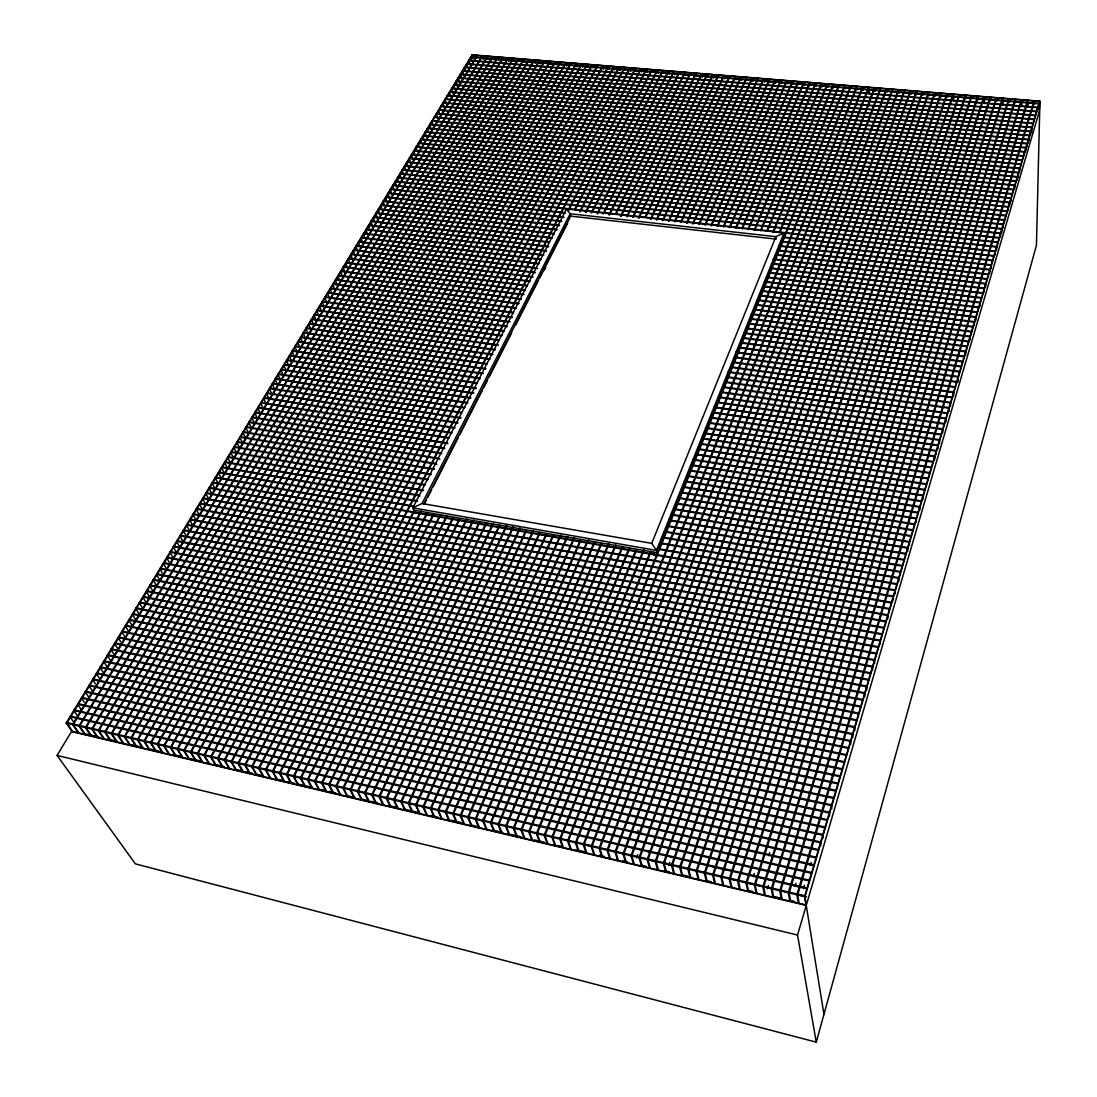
<?xml version="1.0" encoding="UTF-8"?>
<svg xmlns="http://www.w3.org/2000/svg" width="1097" height="1097" viewBox="0 0 1097 1097"><rect width="100%" height="100%" fill="white"/><g stroke="black" fill="none" stroke-linecap="round" stroke-linejoin="round"><path stroke-width="1.5" d="M995.157 254.902L995.157 251.583L392.685 185.544L393.672 188.602M996.213 101.143L996.213 97.825L745.987 882.811L747.743 891.175M996.501 250.363L996.501 247.044L395.057 181.622L396.044 184.694M996.83 101.185L996.844 97.88L746.824 883.003L748.579 891.367M1000.478 236.87L1000.491 233.551L402.133 169.98L403.586 174.574M1001.794 232.413L1001.808 229.095L404.478 166.127L405.917 170.721M1002.439 101.651L1002.452 98.332L754.393 884.785L756.107 893.15M1003.042 105.01L1003.083 98.387L755.23 884.977L756.944 893.342M1003.097 227.97L1003.124 224.652L406.809 162.287L408.235 166.881M1008.678 102.158L1008.705 98.853L762.826 886.774L764.486 895.138M1008.28 210.405L1008.308 207.086L416.037 147.094L416.97 150.152M1009.309 102.213L1009.336 98.895L763.677 886.966L765.322 895.33M1009.569 206.058L1009.597 202.739L418.327 143.323L419.246 146.395M1010.844 201.738L1010.872 198.406L420.604 139.58L421.522 142.651M1014.629 188.876L1014.67 185.544L427.377 128.418L428.283 131.489M1015.561 102.734L1015.603 99.416L772.137 888.954L773.728 897.319M1017.138 180.388L1017.18 177.056L431.861 121.054L433.192 125.648M1018.359 177.837L1018.427 172.846L434.083 117.393M1019.62 171.968L1019.675 168.65L436.304 113.731L437.621 118.339M1021.211 103.2L1021.252 99.868L779.789 890.75L781.325 899.115M1021.787 106.574L1021.883 99.923L780.639 890.956L782.161 899.321M1025.736 151.249L1025.791 147.917L447.261 95.7M1026.943 147.149L1026.998 143.83L449.427 92.121L450.702 96.728M1028.054 107.081L1028.177 100.444L789.154 892.958L790.622 901.323M1028.15 143.076L1028.204 139.744L451.594 88.569L452.855 93.163M1029.315 140.69L1029.411 135.685L453.747 85.031L454.994 89.625M1030.536 134.972L1030.604 131.654L455.886 81.507L457.134 86.101M1031.687 132.614L1031.797 127.622L458.025 77.983L458.848 81.055M1033.785 104.229L1033.854 100.897L796.847 894.768L798.259 903.119M1034.416 104.284L1034.485 100.951L797.711 894.96L799.11 903.325M1037.584 111.071L1037.666 107.739L468.584 60.609L469.379 63.667M1039.408 109.494L1039.613 101.171L804.567 896.578L805.925 904.929L806.158 904.161M1039.929 101.198L804.992 896.674L806.35 905.039L71.977 731.342L66.19 723.046L472.067 54.85L1039.929 101.198L1036.432 245.33L816.264 1042.15L135.397 863.874L57.071 755.422L71.47 731.576L806.24 905.423L823.957 1014.3M816.264 1042.15L797.533 935.042L1039.366 111.167M803.498 888.556L804.471 885.279M810.313 865.588L811.286 862.311M795.064 886.554L796.038 883.263M1027.546 100.389L788.304 892.752L789.771 901.117M1014.972 99.361L771.287 888.762L772.891 897.127M767.352 888.789L768.366 885.526M768.736 855.729L769.751 852.465M753.241 876.681L754.27 873.418M983.79 96.81L729.244 878.875L731.123 887.24M971.407 95.796L712.611 874.967L714.6 883.332M972.024 95.85L713.434 875.159L715.422 883.524M959.697 94.849L696.91 871.279L699.008 879.643M959.08 94.795L696.088 871.087L698.186 879.451M946.821 93.794L679.66 867.22L681.868 875.598M668.731 865.492L669.856 862.256M934.603 92.792L663.342 863.38L665.66 871.758M922.454 91.805L647.12 859.568L649.547 867.946M636.671 857.909L637.851 854.686M916.996 91.353L639.853 857.868L642.335 866.246M636.959 833.514L638.139 830.306M904.312 90.324L622.986 853.905L625.578 862.283M904.915 90.379L623.782 854.097L626.373 862.461M892.3 89.337L607.025 850.148L609.713 858.526M892.889 89.392L607.82 850.34L610.494 858.718M886.307 88.857L599.072 848.283L601.814 856.661M880.329 88.363L591.16 846.418L593.943 854.796M880.918 88.418L591.941 846.61L594.725 854.988M850.641 85.936L551.914 837.203L554.959 845.581M851.231 85.991L552.696 837.381L555.726 845.76M844.731 85.456L544.139 835.379L547.225 843.744M414.831 513.231L412.801 507.842L566.477 208.979L570.166 213.764L775.894 236.678L783.957 233.003L656.472 550.406L657.706 555.905M651.728 543.372L422.043 503.523L412.801 507.842L656.472 550.406L651.728 543.372L775.894 236.678L776.196 239.119L570.701 216.136L423.661 504.277M650.452 551.256L536.392 833.555L539.532 841.92M779.254 232.468L838.848 84.976M651.152 551.38L537.16 833.734L540.3 842.112M779.885 232.55L839.438 85.031M643.02 550.927L528.658 831.732L531.853 840.11M772.891 232.043L832.98 84.496L833.24 87.733M644.364 549.474L529.426 831.91L532.607 840.288M773.508 232.111L833.569 84.551L833.83 87.787M636.013 549.611L520.952 829.922L524.188 838.3M766.666 231.302L827.124 84.016M636.713 549.748L521.719 830.1L524.956 838.478M767.283 231.371L827.7 84.071L827.974 87.294M629.02 548.308L513.273 828.125L516.564 836.49M760.454 230.562L821.269 83.537L821.557 86.773M629.719 548.445L514.04 828.304L517.318 836.668M761.071 230.631L821.859 83.591L822.133 86.814M622.986 546.539L506.389 826.494L509.707 834.872M754.75 230.205L816.017 83.111L816.305 86.334M622.301 546.416L505.621 826.315L508.953 834.694M754.133 230.137L815.441 83.07L815.729 86.293M615.348 545.113L497.983 824.533L501.356 832.897M747.948 229.396L809.613 82.59L809.915 85.813M616.034 545.25L498.751 824.711L502.124 833.076M748.565 229.479L810.203 82.645M608.41 543.824L490.373 822.736L493.801 831.115M741.791 228.67L803.799 82.11L804.115 85.333M609.109 543.947L491.127 822.915L494.555 831.293M742.408 228.738L804.389 82.165L804.691 85.388M601.074 543.522L482.79 820.954L486.259 829.332M735.497 228.245L798.013 81.644M601.773 543.646L483.544 821.132L487.013 829.51M736.114 228.313L798.589 81.685M482.173 821.434L483.516 818.28M594.176 542.233L475.22 819.171L478.745 827.549M729.368 227.518L792.226 81.178L792.555 84.387M594.876 542.357L475.975 819.349L479.485 827.728M729.985 227.586L792.802 81.219L793.131 84.428M587.306 540.944L467.679 817.402L471.244 825.78M723.238 226.791L786.453 80.698M588.678 539.505L468.433 817.58L471.984 825.959M723.855 226.86L787.029 80.753L787.372 83.962M580.45 539.669L460.164 815.633L463.77 824.012M717.136 226.051L780.694 80.232L781.037 83.441M581.136 539.793L460.918 815.811L464.511 824.19M717.74 226.133L781.27 80.273L781.613 83.482M573.868 537.804L452.663 813.878L456.325 822.243M710.911 225.639L774.948 79.766L775.305 82.974M574.554 537.928L453.418 814.056L457.065 822.421M711.514 225.721L775.524 79.807L775.881 83.015M567.053 536.529L445.19 812.123L448.892 820.487M704.822 224.912L769.216 79.299L769.587 82.494M567.725 536.652L445.944 812.301L449.633 820.666M705.44 224.995L769.792 79.341M560.252 535.254L437.744 810.368L441.488 818.732M698.762 224.199L763.498 78.819M560.924 535.391L438.485 810.546L442.228 818.911M699.365 224.268L764.074 78.874L764.444 82.069M553.711 535.089L431.052 808.791L434.837 817.169M693.181 223.857L758.356 78.408M553.025 534.966L430.312 808.626L434.097 816.991M692.577 223.788L757.794 78.353M546.265 533.704L422.907 806.885L426.733 815.249M686.53 223.061L752.089 77.901L752.487 81.096M546.937 533.828L423.648 807.049L427.473 815.428M687.133 223.144L752.665 77.942L753.049 81.137M539.518 532.443L415.516 805.143L419.397 813.508M680.51 222.348L746.413 77.434M540.19 532.58L416.257 805.321L420.124 813.686M681.114 222.417L746.975 77.476M532.785 531.195L408.153 803.415L412.074 811.78M674.504 221.635L740.736 76.968L741.147 80.163M533.457 531.318L408.893 803.594L412.815 811.958M675.108 221.704L741.298 77.009L741.709 80.204M525.628 530.907L400.816 801.688L404.779 810.052M668.375 221.237L735.072 76.502M526.299 531.044L401.557 801.866L405.506 810.23M668.964 221.306L735.634 76.557L736.06 79.738M519.649 528.11L393.508 799.974L397.512 808.338M662.382 220.524L729.423 76.05M520.321 528.233L394.234 800.138L398.238 808.503M662.986 220.593L729.999 76.091M512.985 526.862L386.199 798.259L390.258 806.624M656.417 219.811L723.787 75.583M513.643 526.985L386.939 798.424L390.985 806.789M657.021 219.88L724.363 75.624L724.788 78.819M506.334 525.628L378.931 796.545L383.018 804.91M650.466 219.098L718.165 75.131M506.992 525.751L379.658 796.724L383.744 805.075M651.07 219.167L718.727 75.172M499.231 525.353L371.677 794.845L375.805 803.21M645.118 217.151L712.556 74.665L713.009 77.846M499.903 525.477L372.404 795.01L376.532 803.374M645.708 217.22L713.119 74.706L713.571 77.887M492.608 524.119L364.451 793.145L368.619 801.509M638.454 218.001L706.962 74.212L707.414 77.38M493.28 524.243L365.164 793.309L369.332 801.674M639.044 218.07L707.524 74.253L707.976 77.434M486.012 522.885L357.238 791.444L361.448 799.809M632.544 217.288L701.381 73.76L701.847 76.927M486.67 523.008L357.951 791.623L362.175 799.974M633.134 217.357L701.929 73.801L702.395 76.968M479.43 521.665L350.053 789.758L354.304 798.122M626.648 216.589L695.8 73.293L696.28 76.461M480.088 521.788L350.766 789.922L355.017 798.287M627.237 216.657L696.362 73.348L696.828 76.516M472.396 521.404L342.881 788.071L347.173 796.436M620.614 216.191L690.232 72.841M473.794 519.992L343.594 788.249L347.886 796.6M621.204 216.274L690.795 72.896M465.841 520.184L335.737 786.398L340.07 794.749M615.499 213.956L684.679 72.388M467.24 518.771L336.45 786.563L340.783 794.914M616.089 214.025L685.241 72.429L685.735 75.597M459.3 518.963L328.606 784.725L332.994 793.076M608.89 214.806L679.139 71.936M459.958 519.087L329.319 784.89L333.694 793.241M609.466 214.875L679.701 71.977M452.787 517.743L321.503 783.052L325.919 791.403M603.048 214.107L673.613 71.483M453.445 517.866L322.216 783.217L326.632 791.568M604.392 212.64L674.175 71.538L674.682 74.692M446.575 515.96L314.414 781.393L318.884 789.744M597.056 213.723L668.1 71.031M447.219 516.084L315.127 781.558L319.584 789.909M597.646 213.792L668.649 71.086L669.17 74.239M440.089 514.754L307.352 779.72L311.863 788.071M591.242 213.024L662.602 70.592M440.733 514.877L308.065 779.898L312.563 788.249M592.586 211.57L663.15 70.633M433.63 513.547L300.317 778.075L304.856 786.426M585.441 212.338L657.103 70.139M434.275 513.67L301.017 778.239L305.556 786.59M586.017 212.407L657.652 70.181L658.186 73.334M427.186 512.354L293.297 776.415L297.877 784.766M579.655 211.652L651.632 69.687M427.83 512.477L293.996 776.58L298.576 784.931M580.231 211.721L652.167 69.742M422.043 503.523L570.166 213.764L570.701 216.136M420.754 511.161L286.29 774.77L290.911 783.121M424.635 503.537L426.198 500.493M427.748 497.435L431.642 489.824M433.192 486.766L458.066 438.005M459.616 434.961L482.159 390.765M483.708 387.721L487.603 380.111M489.152 377.053L511.696 332.871M515.576 325.247L538.12 281.051M539.669 278.007L567.656 223.157M574.65 209.431L646.16 69.248M421.399 511.271L286.989 774.935L291.61 783.285M544.153 270.465L545.703 267.421M575.226 209.5L646.709 69.289L647.257 72.429M413.857 510.914L279.31 773.138L283.972 781.475M567.958 210.583L640.703 68.796M414.488 511.037L280.009 773.303L284.658 781.64M568.534 210.651L641.238 68.837L641.8 71.991M635.259 68.357L272.344 771.506L277.047 779.844M624.399 67.466L258.494 768.243L263.266 776.58M624.933 67.507L259.18 768.407L263.952 776.745M597.454 65.272L224.186 760.18L229.15 768.517M597.988 65.313L224.871 760.344L229.822 768.682M592.092 64.833L217.384 758.589L222.389 766.913M586.758 64.394L210.61 756.985L215.643 765.322M581.424 63.955L203.85 755.394L208.91 763.731M570.797 63.091L190.384 752.24L195.527 760.564M571.318 63.132L191.043 752.391L196.185 760.715M560.21 62.227L176.987 749.086L182.198 757.41M554.931 61.789L170.323 747.523L175.575 755.847M544.4 60.938L157.049 744.397L162.37 752.72M544.935 60.979L157.707 744.561L163.028 752.871M533.924 60.074L143.844 741.298L149.233 749.608M528.713 59.649L137.276 739.762L142.692 748.072M529.234 59.691L137.934 739.913L143.35 748.223M518.291 58.799L124.18 736.677L129.679 744.986M518.812 58.84L124.839 736.827L130.324 745.137M513.108 58.374L117.667 735.155L123.193 743.451M503.276 57.579L105.339 732.248L110.92 740.557M502.755 57.538L104.695 732.097L110.276 740.393M492.457 56.687L91.778 729.066L97.441 737.362M477.072 55.44L72.567 724.541L78.312 732.837M477.579 55.481L73.197 724.692L78.943 732.988M471.971 55.015L1039.545 101.363M1038.941 103.42L470.874 56.825L472.08 61.418M1038.832 103.817L470.668 57.167L471.463 60.225M1037.776 107.341L468.789 60.253L469.996 64.846M1036.624 111.291L466.691 63.708L467.5 66.766M1036.5 111.688L466.486 64.051L467.295 67.123M1035.445 115.254L464.593 67.164L465.402 70.235M1035.335 115.638L464.374 67.52L465.197 70.578M1034.279 119.216L462.481 70.647L463.702 75.24M1034.156 119.614L462.262 70.99L463.085 74.061M1033.1 123.207L460.356 74.13L461.59 78.723M1032.976 123.618L460.15 74.486L460.973 77.544M1031.907 127.225L458.231 77.64L459.478 82.234M1030.727 131.242L456.091 81.151L457.353 85.744M453.952 84.675L1029.521 135.288M451.799 88.213L1028.328 139.346M449.647 91.764L1027.121 143.419M447.48 95.329L1025.914 147.505M445.3 98.922L1024.694 151.619M1024.584 152.03L445.08 99.279L446.383 103.872M443.119 102.515L1023.487 155.747M1023.364 156.158L442.9 102.871L444.203 107.465M440.925 106.121L1022.253 159.888M440.706 106.478L1022.13 160.299M438.731 109.741L1021.033 164.043M1020.909 164.468L438.512 110.098L439.828 114.705M436.524 113.375L1019.799 168.225M434.302 117.022L1018.551 172.421M432.081 120.684L1017.303 176.631M429.846 124.359L1016.055 180.868M1015.932 181.293L429.626 124.729L430.97 129.323M427.611 128.047L1014.807 185.119M425.362 131.75L1013.546 189.383M1013.409 189.822L425.129 132.12L426.486 136.727M423.099 135.48L1012.27 193.675M1012.147 194.1L422.866 135.85L424.237 140.443M420.837 139.209L1010.995 197.981M418.56 142.953L1009.72 202.301M416.27 146.71L1008.445 206.647M413.98 150.495L1007.156 211.008M1007.019 211.447L413.747 150.865L414.68 153.937M411.677 154.279L1005.853 215.382M1005.73 215.835L411.444 154.663L412.856 159.257M409.359 158.091L1004.55 219.784M1004.427 220.223L409.126 158.475L410.552 163.069M407.042 161.903L1003.248 224.213M404.711 165.743L1001.945 228.642M402.366 169.596L1000.629 233.099M400.021 173.463L999.298 237.583M999.161 238.022L399.788 173.847L401.241 178.441M397.663 177.344L997.968 242.08M997.831 242.519L397.429 177.728L398.403 180.786M395.304 181.238L996.638 246.592M392.932 185.146L995.294 251.131M390.546 189.068L993.951 255.683M993.813 256.136L390.299 189.466L391.78 194.059M388.146 193.017L565.229 212.722M783.162 236.966L992.593 260.263M565.01 213.133L387.899 193.415L389.394 197.995M782.997 237.405L992.456 260.716M385.746 196.966L562.624 216.808M782.038 241.409L991.235 264.857M564.119 217.412L385.5 197.364L387.008 201.958M781.859 241.847L991.098 265.323L991.098 268.628M383.333 200.943L561.719 221.1M779.199 245.673L989.878 269.478M561.513 221.512L383.086 201.341L384.101 204.399M779.021 246.112L989.741 269.931L989.741 273.249M380.906 204.933L559.607 225.283M779.158 250.281L988.507 274.113M559.401 225.694L380.659 205.331L381.674 208.389M778.993 250.719L988.37 274.579M378.479 208.937L556.988 229.424M776.306 254.586L987.122 278.775M556.782 229.835L378.232 209.335L379.754 213.929M776.128 255.025L986.985 279.241M376.024 212.955L554.355 233.579M773.454 258.906L985.75 283.451M554.15 234.004L375.791 213.367L377.327 217.946M773.275 259.358L985.6 283.917L985.613 287.222M373.583 217L552.216 237.802M773.385 263.568L984.352 288.154M551.997 238.227L373.337 217.398L374.365 220.456M771.506 263.829L984.215 288.621L984.228 291.925M371.115 221.046L549.57 241.998M770.519 267.929L982.953 292.872M549.35 242.423L370.868 221.457L372.432 226.037M770.341 268.381L982.816 293.352M368.647 225.118L548.61 246.4M769.326 272.509L981.554 297.616M548.404 246.839L368.4 225.529L369.963 230.109M769.148 272.961L981.417 298.096M366.165 229.204L546.443 250.692M767.557 277.047L980.156 302.374M546.224 251.117L365.918 229.616L367.495 234.196M767.379 277.5L980.005 302.854L980.032 306.159M363.669 233.304L543.769 254.929M764.65 281.463L978.73 307.16M543.55 255.368L363.422 233.716L364.478 236.774M764.472 281.915L978.593 307.64M361.174 237.432L541.095 259.194M763.443 286.098L977.317 311.973M540.876 259.632L360.913 237.843L362.517 242.423M763.265 286.55L977.166 312.453M358.664 241.559L538.901 263.527M761.647 290.691L975.891 316.8M538.682 263.966L358.404 241.971L360.008 246.551M761.469 291.144L975.74 317.294L975.782 320.585M356.141 245.714L536.2 267.833M760.427 295.367L974.451 321.654M537.667 268.477L355.881 246.126L357.499 250.706M760.235 295.833L974.314 322.134L974.342 325.439M353.604 249.883L535.185 272.358M759.193 300.071L973.012 326.522M534.966 272.783L353.344 250.294L354.427 253.352M757.314 300.317L972.874 327.016M351.067 254.065L532.964 276.746M755.668 304.513L971.572 331.431M532.744 277.184L350.807 254.49L352.439 259.057M757.177 305.185L971.421 331.911M348.503 258.275L530.235 281.093M754.421 309.258L970.118 336.34M530.016 281.531L348.256 258.686L349.902 263.266M754.242 309.724L969.967 336.834L970.009 340.125M345.939 262.485L527.492 285.467M751.472 313.797L968.651 341.29M527.273 285.906L345.692 262.91L346.789 265.968M751.28 314.277L968.514 341.784M343.375 266.722L525.244 289.91M751.322 318.733L967.184 346.254M525.024 290.362L343.114 267.147L345.336 273.249M749.429 318.98L967.033 346.748M340.783 270.986L524.188 294.531M748.346 323.327L965.717 351.232M522.268 294.764L340.523 271.412L342.195 275.978M748.154 323.793L965.566 351.739L965.621 355.017M338.191 275.251L521.418 298.96M747.071 328.154L964.236 356.251M521.198 299.412L337.931 275.676L339.055 278.72M746.879 328.634L964.085 356.744M335.586 279.543L519.142 303.471M745.192 332.926L962.741 361.283M518.415 303.855L335.325 279.968L337.012 284.534M743.903 333.269L962.59 361.791M332.967 283.849L516.358 307.928M743.903 337.807L961.246 366.343M516.125 308.38L332.706 284.288L334.407 288.84M743.711 338.287L961.095 366.851M330.348 288.182L513.561 312.412M740.9 342.47L959.752 371.417M513.341 312.864L330.074 288.607L331.225 291.651M740.708 342.963L959.601 371.924M327.701 292.515L512.464 317.129M739.584 347.392L958.243 376.518M512.23 317.595L327.441 292.954L329.169 297.52M739.392 347.872L958.092 377.039L958.188 381.934M325.055 296.876L510.146 321.723M735.977 352.027L956.721 381.646M508.213 321.956L324.794 297.314L326.522 301.881M735.785 352.521L956.57 382.167M322.395 301.264L507.321 326.262M734.647 356.991L955.199 386.802M507.088 326.714L322.134 301.702L323.876 306.255M734.455 357.485L955.048 387.323M319.721 305.652L504.483 330.814M733.317 361.983L953.677 391.986M504.25 331.28L319.46 306.104L321.215 310.657M733.125 362.463L953.512 392.507L953.595 395.756M317.047 310.081L502.138 335.463M731.384 366.905L952.141 397.183M501.411 335.86L316.772 310.52L317.952 313.55M731.781 367.481L951.977 397.704M314.345 314.51L499.286 340.056M728.326 371.705L950.592 402.407M499.039 340.523L314.071 314.949L315.854 319.501M728.134 372.198L950.441 402.928L950.523 406.192M311.644 318.966L498.12 344.911M726.968 376.751L949.042 407.659M497.873 345.377L311.37 319.405L313.756 325.466M726.776 377.258L948.878 408.194L948.974 411.444M308.929 323.437L495.241 349.545M725.597 381.838L947.479 412.938M495.008 350.025L308.655 323.876L310.451 328.428M725.405 382.332L947.328 413.459M306.2 327.921L492.855 354.276M723.622 386.857L945.916 418.231M492.608 354.756L305.926 328.373L308.339 334.434M723.43 387.364L945.751 418.766L945.847 422.016M303.458 332.432L489.961 358.952M720.537 391.739L944.339 423.565M489.715 359.432L303.183 332.885L305.61 338.946M722.032 392.493L944.188 424.1M300.715 336.957L487.054 363.656M719.138 396.895L942.762 428.913M486.807 364.122L300.427 337.41L302.882 343.471M718.946 397.402L942.597 429.448L942.693 432.698M297.945 341.51L485.834 368.619M717.74 402.064L941.171 434.289M485.587 369.099L297.671 341.962L299.508 346.501M717.534 402.572L941.007 434.837M295.175 346.076L483.407 373.419M714.037 406.932L939.567 439.691M294.887 346.529L481.46 373.666M715.532 407.686L939.416 440.24L939.526 443.476M292.392 350.67L480.472 378.191M712.611 412.157L937.962 445.121M480.225 378.671L292.104 351.122L293.969 355.647M712.406 412.664L937.812 445.67L937.921 448.906M289.594 355.263L477.524 382.963M711.171 417.395L936.358 450.579M477.277 383.456L289.306 355.73L291.816 361.763M710.966 417.916L936.194 451.128L936.303 454.364M286.783 359.898L476.263 388.023M709.732 422.674L934.74 456.064M476.016 388.503L286.495 360.365L289.018 366.398M707.826 422.935L934.575 456.613L934.685 459.849M283.958 364.547L473.781 392.918M707.688 427.885L933.108 461.576M473.04 393.329L283.67 365.013L285.577 369.524M706.372 428.241L932.944 462.125M281.12 369.209L470.805 397.758M704.521 432.945L931.476 467.116M470.558 398.252L280.832 369.675L283.383 375.695M704.315 433.466L931.312 467.665M278.281 373.899L467.816 402.626M703.054 438.293L929.831 472.67M467.569 403.12L277.994 374.365L279.913 378.876M702.848 438.814L929.666 473.232M275.416 378.602L464.813 407.522M699.886 443.407L928.172 478.265M464.566 408.015L275.128 379.068L277.719 385.088M699.667 443.942L928.007 478.827M272.55 383.319L461.81 412.431M698.391 448.81L926.512 483.887M461.563 412.925L272.262 383.799L274.209 388.311M698.172 449.331L926.348 484.449M269.656 388.077L460.973 417.696M696.293 454.131L924.853 489.523M460.713 418.204L269.368 388.544L271.987 394.55M696.088 454.665L924.675 490.098M266.763 392.836L457.943 422.647M693.085 459.328L923.167 495.2M457.682 423.154L266.475 393.316L269.108 399.322M694.566 460.123L923.002 495.775L923.139 498.97M263.856 397.621L454.898 427.624M691.576 464.799L921.48 500.904M454.638 428.132L263.568 398.101L265.556 402.613M691.357 465.334L921.315 501.48M260.935 402.434L451.841 432.629M690.04 470.298L919.793 506.636M451.58 433.137L260.647 402.914L263.307 408.907M689.821 470.846L919.629 507.212L919.78 510.407M258.001 407.261L449.263 437.73M687.901 475.728L918.093 512.395M448.508 438.156L257.713 407.755L260.387 413.747M686.599 476.098L917.915 512.971M255.053 412.115L447.878 443.037M684.665 481.021L916.379 518.182M447.617 443.558L254.765 412.609L256.78 417.093M684.446 481.569L916.214 518.758L916.365 521.939M252.091 416.983L444.779 448.111M683.102 486.602L914.665 523.996M444.518 448.618L251.803 417.477L254.518 423.456M682.883 487.15L914.487 524.572M249.129 421.879L441.68 453.198M681.525 492.21L912.937 529.837M441.419 453.719L248.827 422.372L251.556 428.351M681.319 492.759L912.759 530.427M246.139 426.802L438.567 458.313M678.261 497.572L911.196 535.72M439.993 459.108L245.838 427.295L248.58 433.26M678.042 498.12L911.031 536.31M243.136 431.738L435.934 463.524M676.081 503.125L909.454 541.616M436.867 464.25L242.835 432.232L245.605 438.197M676.451 503.784L909.276 542.206L909.454 545.374M240.133 436.688L434.481 468.968M674.477 508.816L907.699 547.554M434.22 469.489L239.832 437.196L242.602 443.147M674.257 509.378L907.521 548.143L907.699 551.311M237.103 441.68L431.34 474.151M671.172 514.26L905.944 553.519M431.066 474.686L236.801 442.173L239.599 448.125M672.639 515.11L905.765 554.108M234.059 446.685L428.173 479.362M669.54 520.005L904.161 559.511M427.912 479.896L233.757 447.178L236.568 453.13M669.321 520.568L903.997 560.114M231.014 451.703L425.005 484.6M667.908 525.778L902.392 565.531M424.731 485.135L230.699 452.211L233.538 458.148M667.689 526.354L902.214 566.134M227.943 456.75L423.497 490.14M664.576 531.291L900.596 571.592M423.236 490.674L227.641 457.257L230.493 463.195M666.044 532.155L900.418 572.195M224.871 461.823L419.109 495.213M662.327 537.023L898.8 577.68M420.028 495.954L224.556 462.331L227.422 468.268M662.698 537.708L898.621 578.284L898.813 581.424M221.772 466.911L417.587 500.808M660.668 542.892L896.989 583.796M417.313 501.356L221.457 467.432L223.623 471.875M660.435 543.468L896.811 584.413M218.66 472.025L414.364 506.142M658.982 548.774L895.179 589.939M414.09 506.691L218.358 472.546L221.251 478.47M657.076 549.062L894.987 590.556L895.207 593.696M413.651 510.119L656.993 552.737L784.245 235.444L783.957 233.003M215.547 477.168L893.342 596.124M212.407 482.337L891.518 602.335M891.326 602.966L212.091 482.845L215.039 488.755M209.253 487.521L889.667 608.588M889.475 609.205L208.937 488.042L211.899 493.938M206.085 492.731L887.816 614.855M202.918 497.956L885.951 621.176M885.759 621.807L202.588 498.491L205.592 504.373M199.723 503.221L884.072 627.511M883.88 628.156L199.393 503.742L202.41 509.625M196.514 508.501L882.194 633.888M882.002 634.532L196.185 509.022L198.461 513.437M193.291 513.807L880.288 640.305M190.055 519.128L878.395 646.736M878.203 647.395L189.726 519.663L192.798 525.532M186.805 524.489L876.476 653.222M876.284 653.867L186.476 525.024L188.794 529.412M183.528 529.865L874.556 659.736M180.251 535.267L872.622 666.277M176.96 540.698L870.675 672.859M870.483 673.517L176.617 541.246L179.771 547.074M173.641 546.155L868.714 679.482M868.522 680.14L173.312 546.704L176.48 552.518M170.309 551.626L866.753 686.132M166.963 557.139L864.779 692.81M163.604 562.665L862.791 699.543M862.585 700.215L163.275 563.214L165.702 567.574M160.231 568.219L860.788 706.29M860.597 706.975L159.901 568.781L162.342 573.128M156.844 573.8L858.786 713.091M858.581 713.777L156.501 574.362L159.778 580.148M153.443 579.408L856.771 719.92M856.565 720.606L153.1 579.97L156.391 585.757M150.015 585.044L854.741 726.79M146.573 590.707L852.698 733.701M143.117 596.398L850.641 740.653M139.648 602.116L848.584 747.633M848.365 748.332L139.305 602.692L142.679 608.424M136.165 607.861L846.5 754.654M846.294 755.353L135.809 608.437L139.209 614.169M132.655 613.621L844.416 761.716M844.21 762.415L132.298 614.21L135.726 619.928M129.131 619.421L842.318 768.805M842.112 769.518L128.774 620.011L132.23 625.715M125.593 625.249L840.206 775.949M840 776.662L125.236 625.838L128.706 631.543M122.041 631.104L838.094 783.121M837.875 783.848L121.685 631.694L125.181 637.384M118.462 636.987L835.955 790.347M835.736 791.074L118.106 637.576L120.739 641.841M114.87 642.897L833.816 797.601M833.597 798.328L114.513 643.486L118.051 649.163M111.263 648.834L831.649 804.896M107.643 654.799L829.483 812.246M103.996 660.805L827.303 819.624M827.083 820.364L103.639 661.409L107.245 667.045M100.334 666.825L825.109 827.042M824.889 827.796L99.978 667.429L103.612 673.064M96.659 672.886L822.901 834.515M96.289 673.489L822.681 835.256L823.079 838.135M92.957 678.974L820.679 842.016M92.587 679.578L820.46 842.77L820.871 845.636M89.255 685.09L818.458 849.572M818.225 850.326L88.871 685.694L92.587 691.302M85.511 691.233L816.209 857.168M815.99 857.923L85.141 691.85L88.871 697.431M81.768 697.404L813.96 864.806M813.727 865.56L81.384 698.021L84.208 702.203M77.997 703.616L811.684 872.485M77.613 704.233L811.451 873.253M74.212 709.855L809.408 880.205M487.246 806.24L490.592 807.008M657.514 845.718L660.86 846.486M714.27 858.869L717.603 859.65M729.299 862.352L735.977 863.901M771.026 872.033L774.359 872.801M809.175 880.987L73.828 710.472L77.626 716.026M70.4 716.122L807.104 887.98M631.927 847.734L635.259 848.502M646.942 851.231L650.288 852.012M670.308 856.688L673.64 857.47M688.669 860.967L692.001 861.748M712.035 866.424L715.367 867.206M718.7 867.988L728.723 870.319M745.412 874.213L748.744 874.995M760.427 877.723L765.432 878.889M768.778 879.671L772.11 880.452M797.149 886.294L800.481 887.075M806.871 888.762L70.016 716.752L73.842 722.279M804.8 895.796L66.574 722.416L69.468 726.557M421.138 806.199L424.47 806.981M587.978 845.403L591.31 846.185M651.385 860.295L656.39 861.474M668.059 864.217L671.405 864.998M678.083 866.575L681.415 867.357M701.436 872.06L704.768 872.842M709.773 874.021L713.119 874.803M733.139 879.506L736.471 880.288M743.149 881.865L746.481 882.646M749.827 883.428L754.832 884.607M758.164 885.389L764.842 886.952M784.862 891.655L788.194 892.451M794.872 894.014L806.542 896.756M66.19 723.046L804.992 896.674M84.03 733.468L99.032 737.019M107.369 738.98L117.379 741.353M130.721 744.506L140.731 746.865M149.069 748.84L159.079 751.212M172.421 754.366L182.417 756.724M190.755 758.699L200.765 761.057M214.107 764.211L224.117 766.584M237.459 769.737L242.464 770.917M245.797 771.698L252.461 773.275M255.807 774.071L260.812 775.25M279.145 779.583L284.15 780.776M287.483 781.558L294.161 783.135M297.493 783.93L302.498 785.109M305.83 785.891L312.508 787.468M320.845 789.442L325.85 790.622M329.182 791.417L335.86 792.994M347.53 795.75L354.194 797.327M362.531 799.302L367.536 800.481M370.882 801.276L377.546 802.839M389.216 805.609L395.894 807.186M404.231 809.147L419.246 812.699M430.915 815.455L437.58 817.032M450.922 820.186L460.932 822.558M472.601 825.314L479.279 826.891M492.622 830.045L502.632 832.417M510.969 834.378L520.979 836.75M534.321 839.904L544.318 842.263M557.66 845.417L562.665 846.596M576.007 849.75L586.017 852.122M599.36 855.276L604.365 856.455M622.698 860.788L627.703 861.981M641.046 865.135L646.051 866.315M664.398 870.648L669.403 871.827M682.745 874.981L687.75 876.16M706.098 880.507L711.089 881.686M747.784 890.353L752.789 891.546M774.468 896.66L781.146 898.237M789.483 900.212L794.489 901.391M57.071 755.422L797.533 935.042M72.608 731.493L66.821 723.197L472.478 55.069L473.273 58.127M84.675 734.346L78.957 726.049L482.186 55.851L482.968 58.923M85.305 734.496L79.587 726.2L482.694 55.892L483.489 58.964M91.682 736.005L86.005 727.709L487.822 56.317L488.604 59.389M91.051 735.854L85.36 727.558L487.315 56.276L488.096 59.348M98.086 737.513L92.422 729.217L492.964 56.742L493.732 59.814M103.845 738.884L98.223 730.575L497.599 57.113L498.367 60.184M78.559 705.632L81.397 709.8M104.489 739.035L98.867 730.725L498.12 57.154L498.874 60.225M117.365 742.079L111.825 733.77L508.446 58.004L509.186 61.075M116.721 741.929L111.167 733.619L507.925 57.963L508.679 61.034M123.838 743.601L118.325 735.305L513.629 58.429L514.37 61.501M136.823 746.673L131.379 738.363L524.009 59.265L524.736 62.364M93.519 680.976L95.357 683.788M136.179 746.522L130.721 738.212L523.502 59.224L524.229 62.31M97.208 674.902L99.95 679.112M149.891 749.772L144.502 741.449L534.458 60.129L535.158 63.215M155.788 751.157L150.44 742.847L539.162 60.513L539.861 63.599M156.446 751.322L151.098 742.998L539.683 60.554L540.396 63.64M110.866 661.052L107.273 655.403L829.263 812.973L829.647 815.88M169.624 754.434L164.344 746.111L550.187 61.405L550.872 64.504M168.965 754.283L163.672 745.96L549.666 61.363L550.351 64.462M176.233 755.998L170.981 747.674L555.452 61.843L556.138 64.942M114.472 655.101L110.907 649.438L831.444 805.637L831.814 808.544M182.87 757.561L177.659 749.251L560.732 62.268L561.403 65.367M189.52 759.138L184.337 750.814L566.025 62.707L566.683 65.806M188.849 758.987L183.679 750.663L565.49 62.652L566.162 65.765M202.876 762.305L197.775 753.968L576.638 63.571L577.283 66.684M202.205 762.141L197.103 753.817L576.103 63.53L576.748 66.643M209.582 763.882L204.522 755.559L581.958 63.996L582.603 67.123M216.315 765.473L211.282 757.149L587.293 64.435L587.923 67.561M223.061 767.077L218.07 758.74L592.627 64.874L593.258 68M235.937 770.121L231.014 761.784L602.815 65.71L603.432 68.837M236.609 770.286L231.686 761.949L603.35 65.751L603.967 68.878M242.739 771.726L237.843 763.389L608.191 66.149L608.808 69.276M146.134 602.719L142.775 596.974L850.436 741.339L850.765 744.328M243.424 771.89L238.529 763.553L608.739 66.19L609.342 69.317M149.576 597.042L146.23 591.283L852.492 734.4L852.808 737.39M250.239 773.508L245.399 765.171L614.128 66.629L614.718 69.755M249.554 773.344L244.713 765.007L613.58 66.588L614.183 69.714M152.99 591.379L149.672 585.62L854.536 727.489L854.837 730.479M257.082 775.126L252.283 766.789L619.531 67.068L620.12 70.208M256.396 774.962L251.597 766.625L618.982 67.027L619.572 70.153M270.836 778.376L266.105 770.025L630.364 67.959L630.94 71.099M270.15 778.212L265.405 769.875L629.815 67.904L630.391 71.044M277.733 780.008L273.043 771.657L635.794 68.398L636.37 71.538M169.048 562.048L166.634 557.687L864.573 693.482L864.861 696.513M172.38 556.549L169.98 552.175L866.561 686.791L866.836 689.835M183.062 541.657L179.922 535.816L872.43 666.935L872.691 669.993M185.544 534.788L183.199 530.4L874.364 660.38L874.624 663.452M195.252 518.744L192.962 514.342L880.109 640.936L880.356 644.021M208.759 499.149L205.77 493.252L887.624 615.486L887.857 618.598M218.152 483.599L215.231 477.689L893.164 596.741L893.383 599.867M295.518 348.051L296.752 351.067M548.006 843.936L544.921 835.557L845.321 85.511L845.568 88.747M563.488 847.597L560.498 839.219L857.141 86.471L857.36 89.721M562.706 847.405L559.717 839.027L856.551 86.43L856.771 89.666M571.263 849.435L568.315 841.056L863.065 86.951L863.284 90.201M570.481 849.243L567.533 840.878L862.475 86.91L862.695 90.16M579.051 851.272L576.172 842.907L869.002 87.445L869.414 93.944M578.284 851.094L575.39 842.715L868.413 87.39L868.618 90.64M586.1 852.945L583.261 844.567L874.364 87.883L874.556 91.133M586.881 853.123L584.043 844.745L874.953 87.925L875.159 91.174M602.61 856.839L599.867 848.475L886.897 88.898L887.075 92.162M618.42 860.583L615.787 852.204L898.896 89.885L899.06 93.149M617.625 860.405L614.992 852.026L898.306 89.831L898.457 93.094M633.545 864.162L631.008 855.783L910.345 90.818L910.483 94.081M634.34 864.354L631.803 855.975L910.949 90.859L911.086 94.136M641.539 866.054L639.057 857.676L916.393 91.312L916.516 94.589M650.356 868.138L647.929 859.76L923.057 91.86L923.18 95.137M658.406 870.044L656.033 861.666L929.132 92.354L929.241 95.631M657.597 869.852L655.224 861.474L928.528 92.299L928.624 95.576M666.469 871.95L664.151 863.572L935.22 92.847L935.316 96.125M674.559 873.87L672.296 865.492L941.322 93.341L941.404 96.632M673.75 873.678L671.487 865.3L940.705 93.3L940.801 96.577M682.691 875.79L680.483 867.412L947.438 93.848L947.506 97.126M472.067 54.85L472.766 58.086M690.013 877.518L687.86 869.153L952.95 94.301L953.019 97.578M690.836 877.71L688.683 869.345L953.554 94.342L953.691 100.924M707.208 881.59L705.165 873.212L965.854 95.343L965.895 98.648M706.386 881.385L704.329 873.02L965.237 95.302L965.291 98.593M722.854 885.293L720.907 876.914L977.592 96.303L977.619 99.608M723.677 885.485L721.744 877.106L978.209 96.358L978.236 99.662M653.455 552.106L654.169 555.288M731.946 887.446L730.081 879.067L984.407 96.865L984.434 103.475M740.256 889.406L738.432 881.028L990.618 97.372L990.618 100.677M739.419 889.201L737.595 880.836L990.001 97.318L990.001 100.622"/></g></svg>
